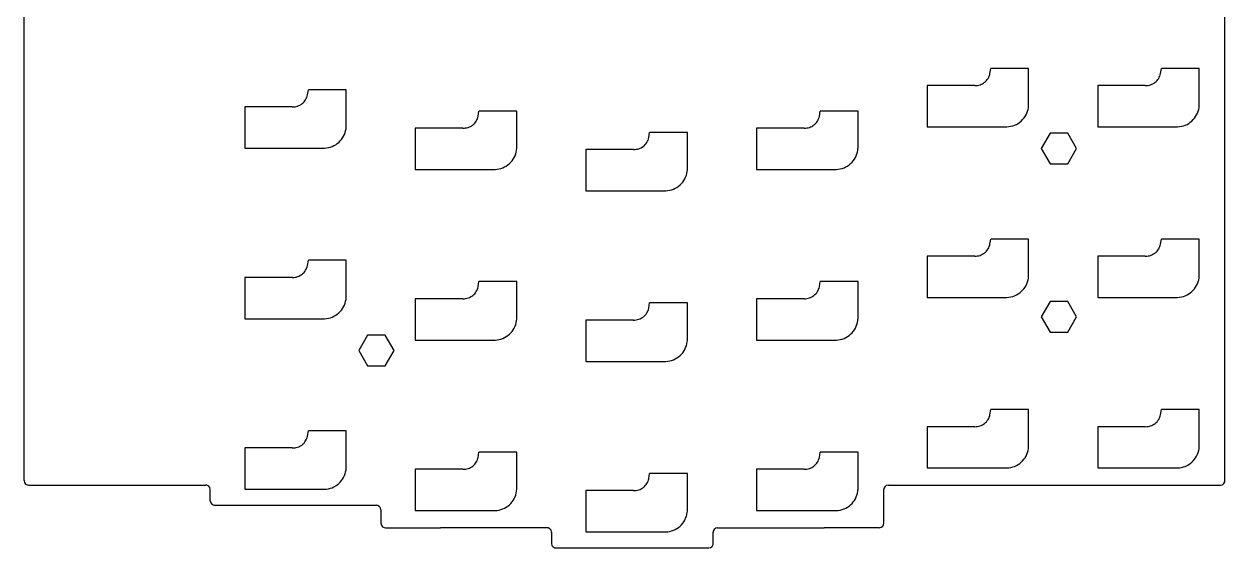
# Model space of a CAD drawing. Header units: inches. Extents: x 1.34 to 6.81, y 0.67 to 7.33.
# Drawn here: x 1.34 to 6.6, y 0.67 to 2.96 of the extents above; entities that cross this region are included whole.
import ezdxf

# ---------------------------------------------------------------- set-up
doc = ezdxf.new("R2010")
doc.units = ezdxf.units.IN
doc.header["$MEASUREMENT"] = 0

msp = doc.modelspace()

# ---------------------------------------------------------------- linework, layer by layer
at = {"color": 7, "linetype": 'Continuous', "lineweight": 25}
for p, q in [((1.3379, 0.9623), (1.3379, 3.3038)), ((6.6036, 0.9623), (6.6036, 3.1375)), ((5.57, 2.7363), (5.5719, 2.7417)), ((5.5719, 2.7417), (5.5733, 2.7472)), ((5.5733, 2.7472), (5.5767, 2.7698)), ((5.7426, 2.7698), (5.5767, 2.7698)), ((5.7426, 2.6074), (5.7426, 2.7698)), ((6.318, 2.7363), (6.3199, 2.7417)), ((6.3199, 2.7417), (6.3213, 2.7472)), ((6.3213, 2.7472), (6.3247, 2.7698)), ((6.4906, 2.7698), (6.3247, 2.7698)), ((6.4906, 2.6079), (6.4906, 2.7698)), ((5.5062, 2.695), (5.2977, 2.695)), ((5.2977, 2.695), (5.2977, 2.5139)), ((5.5062, 2.695), (5.5126, 2.6951)), ((5.5126, 2.6951), (5.5183, 2.6956)), ((5.5183, 2.6956), (5.524, 2.6967)), ((5.524, 2.6967), (5.5295, 2.6983)), ((5.5295, 2.6983), (5.5348, 2.7003)), ((5.5348, 2.7003), (5.54, 2.7028)), ((5.54, 2.7028), (5.5449, 2.7057)), ((5.5449, 2.7057), (5.5496, 2.7091)), ((5.5496, 2.7091), (5.554, 2.7128)), ((5.554, 2.7128), (5.558, 2.7169)), ((5.558, 2.7169), (5.5616, 2.7213)), ((5.5616, 2.7213), (5.5648, 2.7261)), ((5.5648, 2.7261), (5.5676, 2.7311)), ((5.5676, 2.7311), (5.57, 2.7363)), ((6.2543, 2.695), (6.0457, 2.695)), ((6.0457, 2.695), (6.0457, 2.5139)), ((6.2543, 2.695), (6.2606, 2.6951)), ((6.2606, 2.6951), (6.2664, 2.6956)), ((6.2664, 2.6956), (6.272, 2.6967)), ((6.272, 2.6967), (6.2775, 2.6983)), ((6.2775, 2.6983), (6.2829, 2.7003)), ((6.2829, 2.7003), (6.288, 2.7028)), ((6.288, 2.7028), (6.293, 2.7057)), ((6.293, 2.7057), (6.2976, 2.7091)), ((6.2976, 2.7091), (6.302, 2.7128)), ((6.302, 2.7128), (6.306, 2.7169)), ((6.306, 2.7169), (6.3096, 2.7213)), ((6.3096, 2.7213), (6.3129, 2.7261)), ((6.3129, 2.7261), (6.3157, 2.7311)), ((6.3157, 2.7311), (6.318, 2.7363)), ((2.5727, 2.6326), (2.5755, 2.6376)), ((2.5755, 2.6376), (2.5779, 2.6428)), ((2.5779, 2.6428), (2.5798, 2.6482)), ((2.5798, 2.6482), (2.5812, 2.6537)), ((2.5812, 2.6537), (2.5846, 2.6763)), ((2.7505, 2.6763), (2.5846, 2.6763)), ((2.7505, 2.5139), (2.7505, 2.6763)), ((2.5141, 2.6015), (2.3056, 2.6015)), ((2.3056, 2.6015), (2.3056, 2.4204)), ((2.5141, 2.6015), (2.5205, 2.6016)), ((2.5205, 2.6016), (2.5262, 2.6021)), ((2.5262, 2.6021), (2.5318, 2.6032)), ((2.5318, 2.6032), (2.5374, 2.6048)), ((2.5374, 2.6048), (2.5427, 2.6068)), ((2.5427, 2.6068), (2.5479, 2.6093)), ((2.5479, 2.6093), (2.5528, 2.6122)), ((2.5528, 2.6122), (2.5575, 2.6156)), ((2.5575, 2.6156), (2.5618, 2.6193)), ((2.5618, 2.6193), (2.5658, 2.6234)), ((2.5658, 2.6234), (2.5695, 2.6278)), ((2.5695, 2.6278), (2.5727, 2.6326)), ((3.3292, 2.5602), (3.3326, 2.5828)), ((3.4985, 2.5828), (3.3326, 2.5828)), ((3.4985, 2.4204), (3.4985, 2.5828)), ((4.8253, 2.5602), (4.8287, 2.5828)), ((4.9946, 2.5828), (4.8287, 2.5828)), ((4.9946, 2.4194), (4.9946, 2.5828)), ((5.7349, 2.574), (5.7379, 2.582)), ((5.7379, 2.582), (5.7402, 2.5903)), ((5.7402, 2.5903), (5.7418, 2.5988)), ((5.7418, 2.5988), (5.7426, 2.6074)), ((6.483, 2.574), (6.486, 2.582)), ((6.486, 2.582), (6.4883, 2.5903)), ((6.4883, 2.5903), (6.4898, 2.5988)), ((6.4898, 2.5988), (6.4906, 2.6069)), ((6.4906, 2.6069), (6.4906, 2.6079)), ((3.3099, 2.5258), (3.3139, 2.5299)), ((3.3139, 2.5299), (3.3175, 2.5343)), ((3.3175, 2.5343), (3.3207, 2.5391)), ((3.3207, 2.5391), (3.3236, 2.5441)), ((3.3236, 2.5441), (3.3259, 2.5493)), ((3.3259, 2.5493), (3.3278, 2.5547)), ((3.3278, 2.5547), (3.3292, 2.5602)), ((4.8059, 2.5258), (4.8099, 2.5299)), ((4.8099, 2.5299), (4.8136, 2.5343)), ((4.8136, 2.5343), (4.8168, 2.5391)), ((4.8168, 2.5391), (4.8196, 2.5441)), ((4.8196, 2.5441), (4.822, 2.5493)), ((4.822, 2.5493), (4.8239, 2.5547)), ((4.8239, 2.5547), (4.8253, 2.5602)), ((5.6891, 2.5246), (5.6965, 2.5288)), ((5.6965, 2.5288), (5.7036, 2.5337)), ((5.7036, 2.5337), (5.7102, 2.5392)), ((5.7102, 2.5392), (5.7164, 2.5452)), ((5.7164, 2.5452), (5.7219, 2.5518)), ((5.7219, 2.5518), (5.7269, 2.5588)), ((5.7269, 2.5588), (5.7313, 2.5662)), ((5.7313, 2.5662), (5.7349, 2.574)), ((6.4371, 2.5246), (6.4446, 2.5288)), ((6.4446, 2.5288), (6.4516, 2.5337)), ((6.4516, 2.5337), (6.4583, 2.5392)), ((6.4583, 2.5392), (6.4644, 2.5452)), ((6.4644, 2.5452), (6.47, 2.5518)), ((6.47, 2.5518), (6.4749, 2.5588)), ((6.4749, 2.5588), (6.4793, 2.5662)), ((6.4793, 2.5662), (6.483, 2.574)), ((2.7391, 2.4727), (2.7428, 2.4805)), ((2.7428, 2.4805), (2.7458, 2.4885)), ((2.7458, 2.4885), (2.7481, 2.4968)), ((2.7481, 2.4968), (2.7497, 2.5053)), ((2.7497, 2.5053), (2.7505, 2.5139)), ((3.2622, 2.508), (3.0536, 2.508)), ((3.0536, 2.508), (3.0536, 2.3269)), ((3.2622, 2.508), (3.2685, 2.5081)), ((3.2685, 2.5081), (3.2742, 2.5086)), ((3.2742, 2.5086), (3.2799, 2.5097)), ((3.2799, 2.5097), (3.2854, 2.5113)), ((3.2854, 2.5113), (3.2908, 2.5133)), ((3.2908, 2.5133), (3.2959, 2.5158)), ((3.2959, 2.5158), (3.3009, 2.5187)), ((3.3009, 2.5187), (3.3055, 2.5221)), ((3.3055, 2.5221), (3.3099, 2.5258)), ((4.0772, 2.4667), (4.0807, 2.4893)), ((4.2465, 2.4893), (4.0807, 2.4893)), ((4.2465, 2.3259), (4.2465, 2.4893)), ((4.7582, 2.508), (4.5497, 2.508)), ((4.5497, 2.508), (4.5497, 2.3269)), ((4.7582, 2.508), (4.7646, 2.5081)), ((4.7646, 2.5081), (4.7703, 2.5086)), ((4.7703, 2.5086), (4.7759, 2.5097)), ((4.7759, 2.5097), (4.7815, 2.5113)), ((4.7815, 2.5113), (4.7868, 2.5133)), ((4.7868, 2.5133), (4.792, 2.5158)), ((4.792, 2.5158), (4.7969, 2.5187)), ((4.7969, 2.5187), (4.8016, 2.5221)), ((4.8016, 2.5221), (4.8059, 2.5258)), ((5.2977, 2.5139), (5.6402, 2.5139)), ((5.6402, 2.5139), (5.6478, 2.5138)), ((5.6478, 2.5138), (5.6564, 2.5145)), ((5.6564, 2.5145), (5.6648, 2.516)), ((5.6648, 2.516), (5.6731, 2.5181)), ((5.6731, 2.5181), (5.6813, 2.521)), ((5.6813, 2.521), (5.6891, 2.5246)), ((5.8366, 2.4858), (5.798, 2.4189)), ((5.9139, 2.4858), (5.8366, 2.4858)), ((5.9526, 2.4189), (5.9139, 2.4858)), ((6.0457, 2.5139), (6.3882, 2.5139)), ((6.3882, 2.5139), (6.3958, 2.5138)), ((6.3958, 2.5138), (6.4044, 2.5145)), ((6.4044, 2.5145), (6.4129, 2.516)), ((6.4129, 2.516), (6.4212, 2.5181)), ((6.4212, 2.5181), (6.4293, 2.521)), ((6.4293, 2.521), (6.4371, 2.5246)), ((2.6642, 2.421), (2.6727, 2.4225)), ((2.6727, 2.4225), (2.681, 2.4246)), ((2.681, 2.4246), (2.6891, 2.4275)), ((2.6891, 2.4275), (2.6969, 2.4311)), ((2.6969, 2.4311), (2.7044, 2.4353)), ((2.7044, 2.4353), (2.7115, 2.4402)), ((2.7115, 2.4402), (2.7181, 2.4457)), ((2.7181, 2.4457), (2.7242, 2.4517)), ((2.7242, 2.4517), (2.7298, 2.4583)), ((2.7298, 2.4583), (2.7348, 2.4653)), ((2.7348, 2.4653), (2.7391, 2.4727)), ((4.0388, 2.4198), (4.044, 2.4223)), ((4.044, 2.4223), (4.0489, 2.4252)), ((4.0489, 2.4252), (4.0535, 2.4286)), ((4.0535, 2.4286), (4.0579, 2.4323)), ((4.0579, 2.4323), (4.0619, 2.4364)), ((4.0619, 2.4364), (4.0655, 2.4408)), ((4.0655, 2.4408), (4.0688, 2.4456)), ((4.0688, 2.4456), (4.0716, 2.4506)), ((4.0716, 2.4506), (4.0739, 2.4558)), ((4.0739, 2.4558), (4.0758, 2.4612)), ((4.0758, 2.4612), (4.0772, 2.4667)), ((2.3056, 2.4204), (2.648, 2.4204)), ((2.648, 2.4204), (2.6557, 2.4203)), ((2.6557, 2.4203), (2.6642, 2.421)), ((3.4778, 2.3648), (3.4828, 2.3718)), ((3.4828, 2.3718), (3.4872, 2.3792)), ((3.4872, 2.3792), (3.4909, 2.387)), ((3.4909, 2.387), (3.4939, 2.395)), ((3.4939, 2.395), (3.4961, 2.4033)), ((3.4961, 2.4033), (3.4977, 2.4118)), ((3.4977, 2.4118), (3.4985, 2.4204)), ((4.0102, 2.4145), (3.8017, 2.4145)), ((3.8017, 2.4145), (3.8017, 2.2334)), ((4.0102, 2.4145), (4.0165, 2.4146)), ((4.0165, 2.4146), (4.0223, 2.4151)), ((4.0223, 2.4151), (4.0279, 2.4162)), ((4.0279, 2.4162), (4.0334, 2.4178)), ((4.0334, 2.4178), (4.0388, 2.4198)), ((4.9739, 2.3648), (4.9789, 2.3718)), ((4.9789, 2.3718), (4.9832, 2.3792)), ((4.9832, 2.3792), (4.9869, 2.387)), ((4.9869, 2.387), (4.9899, 2.395)), ((4.9899, 2.395), (4.9922, 2.4033)), ((4.9922, 2.4033), (4.9938, 2.4118)), ((4.9938, 2.4118), (4.9944, 2.4185)), ((4.9944, 2.4185), (4.9946, 2.4194)), ((5.798, 2.4189), (5.8366, 2.352)), ((5.9139, 2.352), (5.9526, 2.4189)), ((3.0536, 2.3269), (3.3961, 2.3269)), ((3.3961, 2.3269), (3.4037, 2.3268)), ((3.4037, 2.3268), (3.4123, 2.3275)), ((3.4123, 2.3275), (3.4207, 2.329)), ((3.4207, 2.329), (3.4291, 2.3311)), ((3.4291, 2.3311), (3.4371, 2.334)), ((3.4371, 2.334), (3.445, 2.3376)), ((3.445, 2.3376), (3.4524, 2.3418)), ((3.4524, 2.3418), (3.4595, 2.3467)), ((3.4595, 2.3467), (3.4661, 2.3522)), ((3.4661, 2.3522), (3.4723, 2.3582)), ((3.4723, 2.3582), (3.4778, 2.3648)), ((4.2442, 2.3098), (4.2457, 2.3183)), ((4.2457, 2.3183), (4.2464, 2.325)), ((4.2464, 2.325), (4.2465, 2.3259)), ((4.5497, 2.3269), (4.8921, 2.3269)), ((4.8921, 2.3269), (4.8998, 2.3268)), ((4.8998, 2.3268), (4.9083, 2.3275)), ((4.9083, 2.3275), (4.9168, 2.329)), ((4.9168, 2.329), (4.9251, 2.3311)), ((4.9251, 2.3311), (4.9332, 2.334)), ((4.9332, 2.334), (4.941, 2.3376)), ((4.941, 2.3376), (4.9485, 2.3418)), ((4.9485, 2.3418), (4.9556, 2.3467)), ((4.9556, 2.3467), (4.9622, 2.3522)), ((4.9622, 2.3522), (4.9683, 2.3582)), ((4.9683, 2.3582), (4.9739, 2.3648)), ((5.8366, 2.352), (5.9139, 2.352)), ((4.2142, 2.2587), (4.2203, 2.2647)), ((4.2203, 2.2647), (4.2259, 2.2713)), ((4.2259, 2.2713), (4.2309, 2.2783)), ((4.2309, 2.2783), (4.2352, 2.2857)), ((4.2352, 2.2857), (4.2389, 2.2935)), ((4.2389, 2.2935), (4.2419, 2.3015)), ((4.2419, 2.3015), (4.2442, 2.3098)), ((3.8017, 2.2334), (4.1441, 2.2334)), ((4.1441, 2.2334), (4.1517, 2.2333)), ((4.1517, 2.2333), (4.1603, 2.234)), ((4.1603, 2.234), (4.1688, 2.2354)), ((4.1688, 2.2354), (4.1771, 2.2376)), ((4.1771, 2.2376), (4.1852, 2.2405)), ((4.1852, 2.2405), (4.193, 2.2441)), ((4.193, 2.2441), (4.2005, 2.2483)), ((4.2005, 2.2483), (4.2076, 2.2532)), ((4.2076, 2.2532), (4.2142, 2.2587)), ((5.5733, 1.9991), (5.5767, 2.0218)), ((5.7426, 2.0218), (5.5767, 2.0218)), ((5.7426, 1.8594), (5.7426, 2.0218)), ((6.3213, 1.9991), (6.3247, 2.0218)), ((6.4906, 2.0218), (6.3247, 2.0218)), ((6.4906, 1.8598), (6.4906, 2.0218)), ((5.5183, 1.9476), (5.524, 1.9487)), ((5.524, 1.9487), (5.5295, 1.9502)), ((5.5295, 1.9502), (5.5348, 1.9523)), ((5.5348, 1.9523), (5.54, 1.9548)), ((5.54, 1.9548), (5.5449, 1.9577)), ((5.5449, 1.9577), (5.5496, 1.961)), ((5.5496, 1.961), (5.554, 1.9648)), ((5.554, 1.9648), (5.558, 1.9689)), ((5.558, 1.9689), (5.5616, 1.9733)), ((5.5616, 1.9733), (5.5648, 1.9781)), ((5.5648, 1.9781), (5.5676, 1.9831)), ((5.5676, 1.9831), (5.57, 1.9883)), ((5.57, 1.9883), (5.5719, 1.9937)), ((5.5719, 1.9937), (5.5733, 1.9991)), ((6.2664, 1.9476), (6.272, 1.9487)), ((6.272, 1.9487), (6.2775, 1.9502)), ((6.2775, 1.9502), (6.2829, 1.9523)), ((6.2829, 1.9523), (6.288, 1.9548)), ((6.288, 1.9548), (6.293, 1.9577)), ((6.293, 1.9577), (6.2976, 1.961)), ((6.2976, 1.961), (6.302, 1.9648)), ((6.302, 1.9648), (6.306, 1.9689)), ((6.306, 1.9689), (6.3096, 1.9733)), ((6.3096, 1.9733), (6.3129, 1.9781)), ((6.3129, 1.9781), (6.3157, 1.9831)), ((6.3157, 1.9831), (6.318, 1.9883)), ((6.318, 1.9883), (6.3199, 1.9937)), ((6.3199, 1.9937), (6.3213, 1.9991)), ((2.5779, 1.8948), (2.5798, 1.9002)), ((2.5798, 1.9002), (2.5812, 1.9056)), ((2.5812, 1.9056), (2.5846, 1.9283)), ((2.7505, 1.9283), (2.5846, 1.9283)), ((2.7505, 1.7659), (2.7505, 1.9283)), ((5.5062, 1.947), (5.2977, 1.947)), ((5.2977, 1.947), (5.2977, 1.7659)), ((5.5062, 1.947), (5.5126, 1.947)), ((5.5126, 1.947), (5.5183, 1.9476)), ((6.2543, 1.947), (6.0457, 1.947)), ((6.0457, 1.947), (6.0457, 1.7659)), ((6.2543, 1.947), (6.2606, 1.947)), ((6.2606, 1.947), (6.2664, 1.9476)), ((2.5141, 1.8535), (2.3056, 1.8535)), ((2.3056, 1.8535), (2.3056, 1.6724)), ((2.5141, 1.8535), (2.5205, 1.8535)), ((2.5205, 1.8535), (2.5262, 1.8541)), ((2.5262, 1.8541), (2.5318, 1.8552)), ((2.5318, 1.8552), (2.5374, 1.8567)), ((2.5374, 1.8567), (2.5427, 1.8588)), ((2.5427, 1.8588), (2.5479, 1.8613)), ((2.5479, 1.8613), (2.5528, 1.8642)), ((2.5528, 1.8642), (2.5575, 1.8675)), ((2.5575, 1.8675), (2.5618, 1.8713)), ((2.5618, 1.8713), (2.5658, 1.8754)), ((2.5658, 1.8754), (2.5695, 1.8798)), ((2.5695, 1.8798), (2.5727, 1.8845)), ((2.5727, 1.8845), (2.5755, 1.8895)), ((2.5755, 1.8895), (2.5779, 1.8948)), ((5.7402, 1.8423), (5.7418, 1.8507)), ((5.7418, 1.8507), (5.7426, 1.8594)), ((6.4883, 1.8423), (6.4898, 1.8507)), ((6.4898, 1.8507), (6.4906, 1.8588)), ((6.4906, 1.8588), (6.4906, 1.8598)), ((3.3175, 1.7863), (3.3207, 1.791)), ((3.3207, 1.791), (3.3236, 1.7961)), ((3.3236, 1.7961), (3.3259, 1.8013)), ((3.3259, 1.8013), (3.3278, 1.8067)), ((3.3278, 1.8067), (3.3292, 1.8121)), ((3.3292, 1.8121), (3.3326, 1.8348)), ((3.4985, 1.8348), (3.3326, 1.8348)), ((3.4985, 1.6724), (3.4985, 1.8348)), ((4.8136, 1.7863), (4.8168, 1.791)), ((4.8168, 1.791), (4.8196, 1.7961)), ((4.8196, 1.7961), (4.822, 1.8013)), ((4.822, 1.8013), (4.8239, 1.8067)), ((4.8239, 1.8067), (4.8253, 1.8121)), ((4.8253, 1.8121), (4.8287, 1.8348)), ((4.9946, 1.8348), (4.8287, 1.8348)), ((4.9946, 1.6717), (4.9946, 1.8348)), ((5.7036, 1.7857), (5.7102, 1.7912)), ((5.7102, 1.7912), (5.7164, 1.7972)), ((5.7164, 1.7972), (5.7219, 1.8038)), ((5.7219, 1.8038), (5.7269, 1.8108)), ((5.7269, 1.8108), (5.7313, 1.8182)), ((5.7313, 1.8182), (5.7349, 1.8259)), ((5.7349, 1.8259), (5.7379, 1.834)), ((5.7379, 1.834), (5.7402, 1.8423)), ((6.4516, 1.7857), (6.4583, 1.7912)), ((6.4583, 1.7912), (6.4644, 1.7972)), ((6.4644, 1.7972), (6.47, 1.8038)), ((6.47, 1.8038), (6.4749, 1.8108)), ((6.4749, 1.8108), (6.4793, 1.8182)), ((6.4793, 1.8182), (6.483, 1.8259)), ((6.483, 1.8259), (6.486, 1.834)), ((6.486, 1.834), (6.4883, 1.8423)), ((2.7428, 1.7324), (2.7458, 1.7405)), ((2.7458, 1.7405), (2.7481, 1.7488)), ((2.7481, 1.7488), (2.7497, 1.7572)), ((2.7497, 1.7572), (2.7505, 1.7659)), ((3.2622, 1.76), (3.0536, 1.76)), ((3.0536, 1.76), (3.0536, 1.5789)), ((3.2622, 1.76), (3.2685, 1.76)), ((3.2685, 1.76), (3.2742, 1.7606)), ((3.2742, 1.7606), (3.2799, 1.7617)), ((3.2799, 1.7617), (3.2854, 1.7632)), ((3.2854, 1.7632), (3.2908, 1.7653)), ((3.2908, 1.7653), (3.2959, 1.7677)), ((3.2959, 1.7677), (3.3009, 1.7707)), ((3.3009, 1.7707), (3.3055, 1.774)), ((3.3055, 1.774), (3.3099, 1.7778)), ((3.3099, 1.7778), (3.3139, 1.7819)), ((3.3139, 1.7819), (3.3175, 1.7863)), ((4.0772, 1.7186), (4.0807, 1.7413)), ((4.2465, 1.7413), (4.0807, 1.7413)), ((4.2465, 1.5779), (4.2465, 1.7413)), ((4.7582, 1.76), (4.5497, 1.76)), ((4.5497, 1.76), (4.5497, 1.5789)), ((4.7582, 1.76), (4.7646, 1.76)), ((4.7646, 1.76), (4.7703, 1.7606)), ((4.7703, 1.7606), (4.7759, 1.7617)), ((4.7759, 1.7617), (4.7814, 1.7632)), ((4.7814, 1.7632), (4.7868, 1.7653)), ((4.7868, 1.7653), (4.792, 1.7677)), ((4.792, 1.7677), (4.7969, 1.7707)), ((4.7969, 1.7707), (4.8016, 1.774)), ((4.8016, 1.774), (4.8059, 1.7778)), ((4.8059, 1.7778), (4.8099, 1.7819)), ((4.8099, 1.7819), (4.8136, 1.7863)), ((5.2977, 1.7659), (5.6402, 1.7659)), ((5.6402, 1.7659), (5.6478, 1.7658)), ((5.6478, 1.7658), (5.6563, 1.7665)), ((5.6563, 1.7665), (5.6648, 1.7679)), ((5.6648, 1.7679), (5.6731, 1.7701)), ((5.6731, 1.7701), (5.6813, 1.773)), ((5.6813, 1.773), (5.6891, 1.7766)), ((5.6891, 1.7766), (5.6965, 1.7808)), ((5.6965, 1.7808), (5.7036, 1.7857)), ((5.8366, 1.7476), (5.798, 1.6807)), ((5.9139, 1.7476), (5.8366, 1.7476)), ((5.9526, 1.6807), (5.9139, 1.7476)), ((6.0457, 1.7659), (6.3882, 1.7659)), ((6.3882, 1.7659), (6.3958, 1.7658)), ((6.3958, 1.7658), (6.4044, 1.7665)), ((6.4044, 1.7665), (6.4129, 1.7679)), ((6.4129, 1.7679), (6.4212, 1.7701)), ((6.4212, 1.7701), (6.4293, 1.773)), ((6.4293, 1.773), (6.4371, 1.7766)), ((6.4371, 1.7766), (6.4446, 1.7808)), ((6.4446, 1.7808), (6.4516, 1.7857)), ((2.6969, 1.6831), (2.7044, 1.6873)), ((2.7044, 1.6873), (2.7115, 1.6922)), ((2.7115, 1.6922), (2.7181, 1.6977)), ((2.7181, 1.6977), (2.7242, 1.7037)), ((2.7242, 1.7037), (2.7298, 1.7102)), ((2.7298, 1.7102), (2.7348, 1.7172)), ((2.7348, 1.7172), (2.7391, 1.7247)), ((2.7391, 1.7247), (2.7428, 1.7324)), ((4.0579, 1.6843), (4.0619, 1.6884)), ((4.0619, 1.6884), (4.0655, 1.6928)), ((4.0655, 1.6928), (4.0688, 1.6975)), ((4.0688, 1.6975), (4.0716, 1.7026)), ((4.0716, 1.7026), (4.0739, 1.7078)), ((4.0739, 1.7078), (4.0758, 1.7132)), ((4.0758, 1.7132), (4.0772, 1.7186)), ((2.3056, 1.6724), (2.648, 1.6724)), ((2.648, 1.6724), (2.6557, 1.6723)), ((2.6557, 1.6723), (2.6642, 1.673)), ((2.6642, 1.673), (2.6727, 1.6744)), ((2.6727, 1.6744), (2.681, 1.6766)), ((2.681, 1.6766), (2.6891, 1.6795)), ((2.6891, 1.6795), (2.6969, 1.6831)), ((3.4872, 1.6312), (3.4909, 1.6389)), ((3.4909, 1.6389), (3.4939, 1.647)), ((3.4939, 1.647), (3.4961, 1.6553)), ((3.4961, 1.6553), (3.4977, 1.6637)), ((3.4977, 1.6637), (3.4985, 1.6724)), ((4.0102, 1.6665), (3.8017, 1.6665)), ((3.8017, 1.6665), (3.8017, 1.4854)), ((4.0102, 1.6665), (4.0165, 1.6665)), ((4.0165, 1.6665), (4.0223, 1.6671)), ((4.0223, 1.6671), (4.0279, 1.6682)), ((4.0279, 1.6682), (4.0334, 1.6697)), ((4.0334, 1.6697), (4.0388, 1.6717)), ((4.0388, 1.6717), (4.044, 1.6742)), ((4.044, 1.6742), (4.0489, 1.6772)), ((4.0489, 1.6772), (4.0535, 1.6805)), ((4.0535, 1.6805), (4.0579, 1.6843)), ((4.9832, 1.6312), (4.9869, 1.6389)), ((4.9869, 1.6389), (4.9899, 1.647)), ((4.9899, 1.647), (4.9922, 1.6553)), ((4.9922, 1.6553), (4.9938, 1.6638)), ((4.9938, 1.6638), (4.9944, 1.6708)), ((4.9944, 1.6708), (4.9946, 1.6717)), ((5.798, 1.6807), (5.8366, 1.6138)), ((5.9139, 1.6138), (5.9526, 1.6807)), ((2.8445, 1.6), (2.8059, 1.5331)), ((2.9218, 1.6), (2.8445, 1.6)), ((2.9604, 1.5331), (2.9218, 1.6)), ((3.4123, 1.5795), (3.4207, 1.5809)), ((3.4207, 1.5809), (3.4291, 1.5831)), ((3.4291, 1.5831), (3.4371, 1.586)), ((3.4371, 1.586), (3.445, 1.5896)), ((3.445, 1.5896), (3.4524, 1.5938)), ((3.4524, 1.5938), (3.4595, 1.5987)), ((3.4595, 1.5987), (3.4661, 1.6042)), ((3.4661, 1.6042), (3.4723, 1.6102)), ((3.4723, 1.6102), (3.4778, 1.6167)), ((3.4778, 1.6167), (3.4828, 1.6237)), ((3.4828, 1.6237), (3.4872, 1.6312)), ((4.9083, 1.5795), (4.9168, 1.5809)), ((4.9168, 1.5809), (4.9251, 1.5831)), ((4.9251, 1.5831), (4.9332, 1.586)), ((4.9332, 1.586), (4.941, 1.5896)), ((4.941, 1.5896), (4.9485, 1.5938)), ((4.9485, 1.5938), (4.9556, 1.5987)), ((4.9556, 1.5987), (4.9622, 1.6042)), ((4.9622, 1.6042), (4.9683, 1.6102)), ((4.9683, 1.6102), (4.9739, 1.6167)), ((4.9739, 1.6167), (4.9789, 1.6238)), ((4.9789, 1.6238), (4.9832, 1.6312)), ((5.8366, 1.6138), (5.9139, 1.6138)), ((2.8059, 1.5331), (2.8445, 1.4661)), ((2.9218, 1.4661), (2.9604, 1.5331)), ((3.0536, 1.5789), (3.3961, 1.5789)), ((3.3961, 1.5789), (3.4037, 1.5788)), ((3.4037, 1.5788), (3.4123, 1.5795)), ((4.2259, 1.5232), (4.2309, 1.5303)), ((4.2309, 1.5303), (4.2352, 1.5377)), ((4.2352, 1.5377), (4.2389, 1.5454)), ((4.2389, 1.5454), (4.2419, 1.5535)), ((4.2419, 1.5535), (4.2442, 1.5618)), ((4.2442, 1.5618), (4.2457, 1.5702)), ((4.2457, 1.5702), (4.2464, 1.5769)), ((4.2464, 1.5769), (4.2465, 1.5779)), ((4.5497, 1.5789), (4.8921, 1.5789)), ((4.8921, 1.5789), (4.8998, 1.5788)), ((4.8998, 1.5788), (4.9083, 1.5795)), ((3.8017, 1.4854), (4.1441, 1.4854)), ((4.1441, 1.4854), (4.1517, 1.4853)), ((4.1517, 1.4853), (4.1603, 1.486)), ((4.1603, 1.486), (4.1688, 1.4874)), ((4.1688, 1.4874), (4.1771, 1.4896)), ((4.1771, 1.4896), (4.1852, 1.4925)), ((4.1852, 1.4925), (4.193, 1.4961)), ((4.193, 1.4961), (4.2005, 1.5003)), ((4.2005, 1.5003), (4.2076, 1.5052)), ((4.2076, 1.5052), (4.2142, 1.5107)), ((4.2142, 1.5107), (4.2203, 1.5167)), ((4.2203, 1.5167), (4.2259, 1.5232)), ((2.8445, 1.4661), (2.9218, 1.4661)), ((5.5733, 1.2511), (5.5767, 1.2737)), ((5.7426, 1.2737), (5.5767, 1.2737)), ((5.7426, 1.1113), (5.7426, 1.2737)), ((6.3213, 1.2511), (6.3247, 1.2737)), ((6.4906, 1.2737), (6.3247, 1.2737)), ((6.4906, 1.1117), (6.4906, 1.2737)), ((5.5449, 1.2096), (5.5496, 1.213)), ((5.5496, 1.213), (5.554, 1.2167)), ((5.554, 1.2167), (5.558, 1.2208)), ((5.558, 1.2208), (5.5616, 1.2253)), ((5.5616, 1.2253), (5.5648, 1.23)), ((5.5648, 1.23), (5.5676, 1.235)), ((5.5676, 1.235), (5.57, 1.2403)), ((5.57, 1.2403), (5.5719, 1.2457)), ((5.5719, 1.2457), (5.5733, 1.2511)), ((6.293, 1.2096), (6.2976, 1.213)), ((6.2976, 1.213), (6.302, 1.2167)), ((6.302, 1.2167), (6.306, 1.2208)), ((6.306, 1.2208), (6.3096, 1.2253)), ((6.3096, 1.2253), (6.3129, 1.23)), ((6.3129, 1.23), (6.3157, 1.235)), ((6.3157, 1.235), (6.318, 1.2403)), ((6.318, 1.2403), (6.3199, 1.2457)), ((6.3199, 1.2457), (6.3213, 1.2511)), ((2.5812, 1.1576), (2.5846, 1.1802)), ((2.7505, 1.1802), (2.5846, 1.1802)), ((2.7505, 1.0178), (2.7505, 1.1802)), ((5.5062, 1.1989), (5.2977, 1.1989)), ((5.2977, 1.1989), (5.2977, 1.0178)), ((5.5062, 1.1989), (5.5126, 1.199)), ((5.5126, 1.199), (5.5183, 1.1996)), ((5.5183, 1.1996), (5.524, 1.2007)), ((5.524, 1.2007), (5.5295, 1.2022)), ((5.5295, 1.2022), (5.5348, 1.2042)), ((5.5348, 1.2042), (5.54, 1.2067)), ((5.54, 1.2067), (5.5449, 1.2096)), ((6.2543, 1.1989), (6.0457, 1.1989)), ((6.0457, 1.1989), (6.0457, 1.0178)), ((6.2543, 1.1989), (6.2606, 1.199)), ((6.2606, 1.199), (6.2664, 1.1996)), ((6.2664, 1.1996), (6.272, 1.2007)), ((6.272, 1.2007), (6.2775, 1.2022)), ((6.2775, 1.2022), (6.2829, 1.2042)), ((6.2829, 1.2042), (6.288, 1.2067)), ((6.288, 1.2067), (6.293, 1.2096)), ((2.5205, 1.1055), (2.5262, 1.1061)), ((2.5262, 1.1061), (2.5318, 1.1071)), ((2.5318, 1.1071), (2.5374, 1.1087)), ((2.5374, 1.1087), (2.5427, 1.1107)), ((2.5427, 1.1107), (2.5479, 1.1132)), ((2.5479, 1.1132), (2.5528, 1.1161)), ((2.5528, 1.1161), (2.5575, 1.1195)), ((2.5575, 1.1195), (2.5618, 1.1232)), ((2.5618, 1.1232), (2.5658, 1.1273)), ((2.5658, 1.1273), (2.5695, 1.1318)), ((2.5695, 1.1318), (2.5727, 1.1365)), ((2.5727, 1.1365), (2.5755, 1.1415)), ((2.5755, 1.1415), (2.5779, 1.1467)), ((2.5779, 1.1467), (2.5798, 1.1522)), ((2.5798, 1.1522), (2.5812, 1.1576)), ((5.7418, 1.1027), (5.7426, 1.1113)), ((6.4898, 1.1027), (6.4906, 1.1108)), ((6.4906, 1.1108), (6.4906, 1.1117)), ((2.5141, 1.1054), (2.3056, 1.1054)), ((2.3056, 1.1054), (2.3056, 0.9243)), ((2.5141, 1.1054), (2.5205, 1.1055)), ((3.3236, 1.048), (3.3259, 1.0533)), ((3.3259, 1.0533), (3.3278, 1.0587)), ((3.3278, 1.0587), (3.3292, 1.0641)), ((3.3292, 1.0641), (3.3326, 1.0867)), ((3.4985, 1.0867), (3.3326, 1.0867)), ((3.4985, 0.9243), (3.4985, 1.0867)), ((4.8196, 1.048), (4.822, 1.0533)), ((4.822, 1.0533), (4.8239, 1.0587)), ((4.8239, 1.0587), (4.8253, 1.0641)), ((4.8253, 1.0641), (4.8287, 1.0867)), ((4.9946, 1.0867), (4.8287, 1.0867)), ((4.9946, 0.9234), (4.9946, 1.0867)), ((5.7164, 1.0492), (5.7219, 1.0557)), ((5.7219, 1.0557), (5.7269, 1.0627)), ((5.7269, 1.0627), (5.7313, 1.0701)), ((5.7313, 1.0701), (5.7349, 1.0779)), ((5.7349, 1.0779), (5.7379, 1.086)), ((5.7379, 1.086), (5.7402, 1.0943)), ((5.7402, 1.0943), (5.7418, 1.1027)), ((6.4644, 1.0492), (6.47, 1.0557)), ((6.47, 1.0557), (6.4749, 1.0627)), ((6.4749, 1.0627), (6.4793, 1.0701)), ((6.4793, 1.0701), (6.483, 1.0779)), ((6.483, 1.0779), (6.486, 1.086)), ((6.486, 1.086), (6.4883, 1.0943)), ((6.4883, 1.0943), (6.4898, 1.1027)), ((2.7458, 0.9925), (2.7481, 1.0007)), ((2.7481, 1.0007), (2.7497, 1.0092)), ((2.7497, 1.0092), (2.7505, 1.0178)), ((3.2622, 1.0119), (3.0536, 1.0119)), ((3.0536, 1.0119), (3.0536, 0.8308)), ((3.2622, 1.0119), (3.2685, 1.012)), ((3.2685, 1.012), (3.2742, 1.0126)), ((3.2742, 1.0126), (3.2799, 1.0136)), ((3.2799, 1.0136), (3.2854, 1.0152)), ((3.2854, 1.0152), (3.2908, 1.0172)), ((3.2908, 1.0172), (3.2959, 1.0197)), ((3.2959, 1.0197), (3.3009, 1.0226)), ((3.3009, 1.0226), (3.3055, 1.026)), ((3.3055, 1.026), (3.3099, 1.0297)), ((3.3099, 1.0297), (3.3139, 1.0338)), ((3.3139, 1.0338), (3.3175, 1.0383)), ((3.3175, 1.0383), (3.3207, 1.043)), ((3.3207, 1.043), (3.3236, 1.048)), ((4.7582, 1.0119), (4.5497, 1.0119)), ((4.5497, 1.0119), (4.5497, 0.8308)), ((4.7582, 1.0119), (4.7646, 1.012)), ((4.7646, 1.012), (4.7703, 1.0126)), ((4.7703, 1.0126), (4.7759, 1.0136)), ((4.7759, 1.0136), (4.7814, 1.0152)), ((4.7814, 1.0152), (4.7868, 1.0172)), ((4.7868, 1.0172), (4.792, 1.0197)), ((4.792, 1.0197), (4.7969, 1.0226)), ((4.7969, 1.0226), (4.8016, 1.026)), ((4.8016, 1.026), (4.8059, 1.0297)), ((4.8059, 1.0297), (4.8099, 1.0338)), ((4.8099, 1.0338), (4.8136, 1.0383)), ((4.8136, 1.0383), (4.8168, 1.043)), ((4.8168, 1.043), (4.8196, 1.048)), ((5.2977, 1.0178), (5.6402, 1.0178)), ((5.6402, 1.0178), (5.6478, 1.0178)), ((5.6478, 1.0178), (5.6564, 1.0185)), ((5.6564, 1.0185), (5.6648, 1.0199)), ((5.6648, 1.0199), (5.6731, 1.0221)), ((5.6731, 1.0221), (5.6813, 1.0249)), ((5.6813, 1.0249), (5.6891, 1.0285)), ((5.6891, 1.0285), (5.6965, 1.0328)), ((5.6965, 1.0328), (5.7036, 1.0377)), ((5.7036, 1.0377), (5.7102, 1.0431)), ((5.7102, 1.0431), (5.7164, 1.0492)), ((6.0457, 1.0178), (6.3882, 1.0178)), ((6.3882, 1.0178), (6.3958, 1.0178)), ((6.3958, 1.0178), (6.4044, 1.0185)), ((6.4044, 1.0185), (6.4129, 1.0199)), ((6.4129, 1.0199), (6.4212, 1.0221)), ((6.4212, 1.0221), (6.4293, 1.0249)), ((6.4293, 1.0249), (6.4371, 1.0285)), ((6.4371, 1.0285), (6.4446, 1.0328)), ((6.4446, 1.0328), (6.4516, 1.0377)), ((6.4516, 1.0377), (6.4583, 1.0431)), ((6.4583, 1.0431), (6.4644, 1.0492)), ((1.3379, 0.9623), (1.3398, 0.9538)), ((1.3398, 0.9538), (1.345, 0.9471)), ((2.7115, 0.9442), (2.7181, 0.9496)), ((2.7181, 0.9496), (2.7242, 0.9557)), ((2.7242, 0.9557), (2.7298, 0.9622)), ((2.7298, 0.9622), (2.7348, 0.9692)), ((2.7348, 0.9692), (2.7391, 0.9766)), ((2.7391, 0.9766), (2.7428, 0.9844)), ((2.7428, 0.9844), (2.7458, 0.9925)), ((4.0655, 0.9448), (4.0688, 0.9495)), ((4.0688, 0.9495), (4.0716, 0.9545)), ((4.0716, 0.9545), (4.0739, 0.9597)), ((4.0739, 0.9597), (4.0758, 0.9652)), ((4.0758, 0.9652), (4.0772, 0.9706)), ((4.0772, 0.9706), (4.0807, 0.9932)), ((4.2465, 0.9932), (4.0807, 0.9932)), ((4.2465, 0.8299), (4.2465, 0.9932)), ((6.5925, 0.9446), (6.5991, 0.9498)), ((6.5991, 0.9498), (6.603, 0.9574)), ((6.603, 0.9574), (6.6036, 0.9623)), ((1.345, 0.9471), (1.3526, 0.9433)), ((1.3526, 0.9433), (1.3576, 0.9426)), ((1.3576, 0.9426), (2.1351, 0.9426)), ((2.14, 0.942), (2.1351, 0.9426)), ((2.1351, 0.9426), (2.1351, 0.9426)), ((2.1476, 0.9381), (2.14, 0.942)), ((2.1529, 0.9315), (2.1476, 0.9381)), ((2.1548, 0.923), (2.1529, 0.9315)), ((2.1548, 0.8737), (2.1548, 0.923)), ((2.3056, 0.9243), (2.6481, 0.9243)), ((2.6481, 0.9243), (2.6557, 0.9243)), ((2.6557, 0.9243), (2.6642, 0.925)), ((2.6642, 0.925), (2.6727, 0.9264)), ((2.6727, 0.9264), (2.681, 0.9286)), ((2.681, 0.9286), (2.6891, 0.9314)), ((2.6891, 0.9314), (2.6969, 0.935)), ((2.6969, 0.935), (2.7044, 0.9393)), ((2.7044, 0.9393), (2.7115, 0.9442)), ((3.4909, 0.8909), (3.4939, 0.899)), ((3.4939, 0.899), (3.4961, 0.9073)), ((3.4961, 0.9073), (3.4977, 0.9157)), ((3.4977, 0.9157), (3.4985, 0.9243)), ((4.0102, 0.9184), (3.8017, 0.9184)), ((3.8017, 0.9184), (3.8017, 0.7373)), ((4.0102, 0.9184), (4.0165, 0.9185)), ((4.0165, 0.9185), (4.0222, 0.9191)), ((4.0222, 0.9191), (4.0279, 0.9201)), ((4.0279, 0.9201), (4.0334, 0.9217)), ((4.0334, 0.9217), (4.0388, 0.9237)), ((4.0388, 0.9237), (4.044, 0.9262)), ((4.044, 0.9262), (4.0489, 0.9291)), ((4.0489, 0.9291), (4.0535, 0.9325)), ((4.0535, 0.9325), (4.0579, 0.9362)), ((4.0579, 0.9362), (4.0619, 0.9403)), ((4.0619, 0.9403), (4.0655, 0.9448)), ((4.9869, 0.8909), (4.9899, 0.899)), ((4.9899, 0.899), (4.9922, 0.9072)), ((4.9922, 0.9072), (4.9938, 0.9157)), ((4.9938, 0.9157), (4.9944, 0.9224)), ((4.9944, 0.9224), (4.9946, 0.9234)), ((5.1082, 0.9279), (5.1076, 0.923)), ((5.1076, 0.7753), (5.1076, 0.923)), ((5.112, 0.9355), (5.1082, 0.9279)), ((5.1187, 0.9407), (5.112, 0.9355)), ((5.1272, 0.9426), (5.1187, 0.9407)), ((5.1272, 0.9426), (6.5839, 0.9426)), ((6.5839, 0.9426), (6.5925, 0.9446)), ((2.1548, 0.8737), (2.1567, 0.8652)), ((2.1567, 0.8652), (2.162, 0.8586)), ((2.162, 0.8586), (2.1696, 0.8547)), ((2.1696, 0.8547), (2.1745, 0.854)), ((2.1745, 0.854), (2.8831, 0.854)), ((2.8881, 0.8534), (2.8831, 0.854)), ((2.8957, 0.8496), (2.8881, 0.8534)), ((2.9009, 0.8429), (2.8957, 0.8496)), ((2.9029, 0.8344), (2.9009, 0.8429)), ((3.445, 0.8415), (3.4524, 0.8458)), ((3.4524, 0.8458), (3.4595, 0.8506)), ((3.4595, 0.8506), (3.4661, 0.8561)), ((3.4661, 0.8561), (3.4723, 0.8622)), ((3.4723, 0.8622), (3.4778, 0.8687)), ((3.4778, 0.8687), (3.4828, 0.8757)), ((3.4828, 0.8757), (3.4872, 0.8831)), ((3.4872, 0.8831), (3.4909, 0.8909)), ((4.941, 0.8415), (4.9485, 0.8458)), ((4.9485, 0.8458), (4.9556, 0.8506)), ((4.9556, 0.8506), (4.9622, 0.8561)), ((4.9622, 0.8561), (4.9683, 0.8622)), ((4.9683, 0.8622), (4.9739, 0.8687)), ((4.9739, 0.8687), (4.9789, 0.8757)), ((4.9789, 0.8757), (4.9832, 0.8831)), ((4.9832, 0.8831), (4.9869, 0.8909)), ((2.9029, 0.8344), (2.9029, 0.7753)), ((3.0536, 0.8308), (3.3961, 0.8308)), ((3.3961, 0.8308), (3.4037, 0.8308)), ((3.4037, 0.8308), (3.4123, 0.8315)), ((3.4123, 0.8315), (3.4207, 0.8329)), ((3.4207, 0.8329), (3.4291, 0.8351)), ((3.4291, 0.8351), (3.4371, 0.838)), ((3.4371, 0.838), (3.445, 0.8415)), ((4.2352, 0.7896), (4.2389, 0.7974)), ((4.2389, 0.7974), (4.2419, 0.8055)), ((4.2419, 0.8055), (4.2442, 0.8137)), ((4.2442, 0.8137), (4.2457, 0.8222)), ((4.2457, 0.8222), (4.2464, 0.8289)), ((4.2464, 0.8289), (4.2465, 0.8299)), ((4.5497, 0.8308), (4.8921, 0.8308)), ((4.8921, 0.8308), (4.8998, 0.8308)), ((4.8998, 0.8308), (4.9083, 0.8315)), ((4.9083, 0.8315), (4.9168, 0.8329)), ((4.9168, 0.8329), (4.9251, 0.8351)), ((4.9251, 0.8351), (4.9332, 0.838)), ((4.9332, 0.838), (4.941, 0.8415)), ((2.9029, 0.7753), (2.9048, 0.7668)), ((2.9048, 0.7668), (2.91, 0.7601)), ((2.91, 0.7601), (2.9176, 0.7563)), ((2.9176, 0.7563), (2.9225, 0.7556)), ((2.9225, 0.7556), (3.1636, 0.7556)), ((3.3541, 0.7556), (3.1636, 0.7556)), ((3.6312, 0.7556), (3.3541, 0.7556)), ((3.6361, 0.755), (3.6312, 0.7556)), ((3.6437, 0.7511), (3.6361, 0.755)), ((3.6489, 0.7445), (3.6437, 0.7511)), ((3.6509, 0.7359), (3.6489, 0.7445)), ((3.8017, 0.7373), (4.1441, 0.7373)), ((4.1441, 0.7373), (4.1517, 0.7373)), ((4.1517, 0.7373), (4.1603, 0.738)), ((4.1603, 0.738), (4.1688, 0.7394)), ((4.1688, 0.7394), (4.1771, 0.7416)), ((4.1771, 0.7416), (4.1852, 0.7444)), ((4.1852, 0.7444), (4.193, 0.748)), ((4.193, 0.748), (4.2005, 0.7523)), ((4.2005, 0.7523), (4.2076, 0.7572)), ((4.2076, 0.7572), (4.2142, 0.7626)), ((4.2142, 0.7626), (4.2203, 0.7687)), ((4.2203, 0.7687), (4.2259, 0.7752)), ((4.2259, 0.7752), (4.2309, 0.7822)), ((4.2309, 0.7822), (4.2352, 0.7896)), ((4.3601, 0.7409), (4.3595, 0.736)), ((4.364, 0.7485), (4.3601, 0.7409)), ((4.3707, 0.7537), (4.364, 0.7485)), ((4.3792, 0.7556), (4.3707, 0.7537)), ((4.3792, 0.7556), (4.6592, 0.7556)), ((4.6592, 0.7556), (4.8466, 0.7556)), ((5.0879, 0.7556), (4.8466, 0.7556)), ((5.0879, 0.7556), (5.0964, 0.7576)), ((5.0964, 0.7576), (5.1031, 0.7628)), ((5.1031, 0.7628), (5.1069, 0.7704)), ((5.1069, 0.7704), (5.1076, 0.7753)), ((3.6509, 0.7359), (3.6509, 0.6867)), ((3.6509, 0.6867), (3.6528, 0.6782)), ((4.3589, 0.6818), (4.3595, 0.6867)), ((4.3595, 0.6867), (4.3595, 0.736)), ((3.6528, 0.6782), (3.658, 0.6715)), ((3.658, 0.6715), (3.6656, 0.6677)), ((3.6656, 0.6677), (3.6705, 0.667)), ((3.6705, 0.667), (4.3398, 0.667)), ((4.3398, 0.667), (4.3484, 0.669)), ((4.3484, 0.669), (4.355, 0.6742)), ((4.355, 0.6742), (4.3589, 0.6818))]:
    msp.add_line(p, q, dxfattribs=at)

doc.saveas('drawing.dxf')
